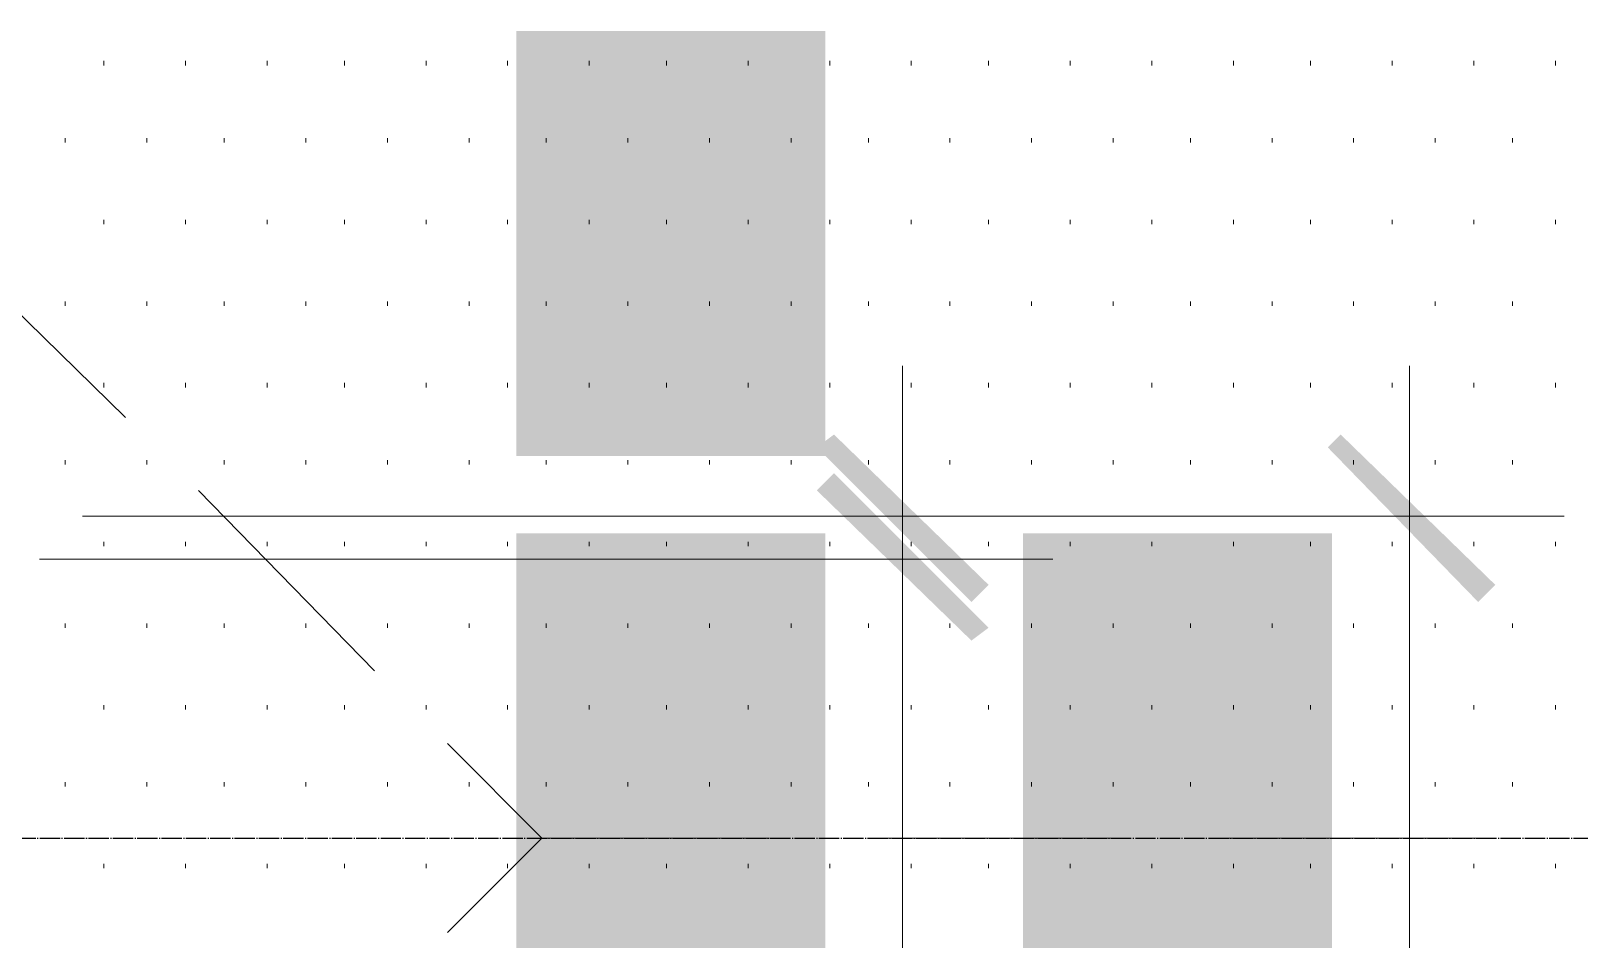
# Model space of a CAD drawing. Header units: millimetres. Extents: x -383313 to -161684, y -117025 to 99224.
# Drawn here: x -325019 to -323493, y -23681 to -22786 of the extents above; entities that cross this region are included whole.
import ezdxf

# ---------------------------------------------------------------- set-up
doc = ezdxf.new("R2010")
doc.units = ezdxf.units.MM
doc.header["$MEASUREMENT"] = 0
doc.linetypes.add('PS-GOST2.303 5', pattern=[24, 20, -1.5, 1, -1.5])
for name, color, linetype in [('PDF_Geometry', 7, 'Continuous'), ('PDF_Solid Fills', 7, 'Continuous'), ('PS_Оси', 5, 'PS-GOST2.303 5')]:
    doc.layers.add(name, color=color, linetype=linetype)

# ---------------------------------------------------------------- blocks, each defined once
blk = doc.blocks.new('A$Cf5759c35')
at = {"layer": 'PDF_Solid Fills'}
for points in [[(33946.9, -4627), (33946.9, -4627), (33946.9, -4652.4), (33951.2, -4656.7), (33951.2, -4660.9), (33955.4, -4669.4), (33959.6, -4673.6), (33959.6, -4673.6), (33963.9, -4677.8), (33972.3, -4682.1), (33972.3, -4627), (33972.3, -4627), (33972.3, -4618.6), (33972.3, -4614.3), (33976.6, -4605.9), (33980.8, -4601.6), (33985, -4597.4), (33993.5, -4593.2), (33993.5, -4593.2), (33997.7, -4588.9), (34002, -4588.9), (34006.2, -4584.7), (34010.4, -4584.7), (34014.7, -4584.7), (34023.1, -4580.5), (34031.6, -4580.5), (34035.8, -4580.5), (34044.3, -4580.5), (34052.8, -4580.5), (34065.5, -4580.5), (34073.9, -4580.5), (34073.9, -4580.5), (34086.6, -4580.5), (34095.1, -4580.5), (34103.6, -4580.5), (34112, -4580.5), (34116.3, -4580.5), (34124.7, -4580.5), (34133.2, -4584.7), (34137.4, -4584.7), (34141.7, -4584.7), (34145.9, -4588.9), (34150.1, -4588.9), (34154.4, -4593.2), (34158.6, -4593.2), (34162.8, -4597.4), (34167.1, -4605.9), (34171.3, -4610.1), (34175.5, -4614.3), (34175.5, -4622.8), (34175.5, -4627), (34179.8, -4682.1), (34184, -4677.8), (34188.2, -4673.6), (34192.5, -4669.4), (34192.5, -4660.9), (34196.7, -4656.7), (34196.7, -4648.2), (34200.9, -4644), (34200.9, -4635.5), (34200.9, -4627), (34200.9, -4627), (34200.9, -4618.6), (34200.9, -4614.3), (34196.7, -4605.9), (34196.7, -4601.6), (34192.5, -4593.2), (34188.2, -4588.9), (34188.2, -4584.7), (34184, -4580.5), (34179.8, -4576.2), (34175.5, -4572), (34171.3, -4567.8), (34162.8, -4563.5), (34158.6, -4563.5), (34150.1, -4559.3), (34145.9, -4555.1), (34141.7, -4555.1), (34137.4, -4555.1), (34133.2, -4550.8), (34124.7, -4550.8), (34120.5, -4550.8), (34112, -4550.8), (34103.6, -4546.6), (34099.3, -4546.6), (34090.9, -4546.6), (34082.4, -4546.6), (34073.9, -4546.6), (34069.7, -4546.6), (34061.2, -4546.6), (34052.8, -4546.6), (34044.3, -4546.6), (34040.1, -4546.6), (34031.6, -4550.8), (34027.4, -4550.8), (34018.9, -4550.8), (34014.7, -4550.8), (34006.2, -4555.1), (34002, -4555.1), (33993.5, -4559.3), (33989.3, -4563.5), (33980.8, -4563.5), (33976.6, -4567.8), (33976.6, -4567.8), (33972.3, -4572), (33968.1, -4576.2), (33959.6, -4580.5), (33955.4, -4588.9), (33955.4, -4593.2), (33951.2, -4593.2), (33951.2, -4601.6), (33946.9, -4605.9), (33946.9, -4614.3), (33946.9, -4622.8)], [(33972.3, -4682.1), (33976.6, -4686.3), (33980.8, -4690.5), (33989.3, -4694.8), (33993.5, -4699), (34002, -4699), (34002, -4703.2), (34010.4, -4703.2), (34014.7, -4703.2), (34023.1, -4707.5), (34027.4, -4707.5), (34035.8, -4707.5), (34040.1, -4707.5), (34048.5, -4707.5), (34057, -4707.5), (34065.5, -4711.7), (34073.9, -4711.7), (34078.2, -4711.7), (34086.6, -4711.7), (34095.1, -4707.5), (34103.6, -4707.5), (34112, -4707.5), (34120.5, -4707.5), (34124.7, -4707.5), (34133.2, -4703.2), (34137.4, -4703.2), (34145.9, -4699), (34150.1, -4699), (34154.4, -4694.8), (34162.8, -4694.8), (34167.1, -4690.5), (34171.3, -4686.3), (34175.5, -4686.3), (34179.8, -4682.1), (34175.5, -4627), (34175.5, -4631.3), (34175.5, -4635.5), (34171.3, -4644), (34171.3, -4648.2), (34167.1, -4652.4), (34162.8, -4660.9), (34154.4, -4665.1), (34154.4, -4665.1), (34150.1, -4665.1), (34145.9, -4669.4), (34141.7, -4669.4), (34137.4, -4673.6), (34129, -4673.6), (34124.7, -4673.6), (34116.3, -4677.8), (34107.8, -4677.8), (34099.3, -4677.8), (34090.9, -4677.8), (34082.4, -4677.8), (34073.9, -4677.8), (34065.5, -4677.8), (34057, -4677.8), (34048.5, -4677.8), (34040.1, -4677.8), (34031.6, -4677.8), (34027.4, -4673.6), (34018.9, -4673.6), (34014.7, -4673.6), (34006.2, -4669.4), (34002, -4669.4), (33997.7, -4665.1), (33993.5, -4665.1), (33989.3, -4660.9), (33985, -4656.7), (33980.8, -4652.4), (33976.6, -4648.2), (33972.3, -4644), (33972.3, -4635.5), (33972.3, -4627)], [(33946.9, -4775.2), (33946.9, -4800.6), (34107.8, -4914.9), (34137.4, -4914.9), (34137.4, -4804.8), (34196.7, -4804.8), (34196.7, -4775.2), (34137.4, -4775.2), (34137.4, -4741.3), (34107.8, -4741.3), (34107.8, -4775.2), (34107.8, -4885.3), (33997.7, -4804.8)], [(33946.9, -4775.2), (33997.7, -4804.8), (34107.8, -4804.8), (34107.8, -4885.3), (34107.8, -4775.2)], [(33946.9, -5118.1), (33946.9, -5118.1), (33946.9, -5143.5), (33951.2, -5147.7), (33951.2, -5152), (33955.4, -5160.4), (33959.6, -5164.7), (33959.6, -5164.7), (33963.9, -5168.9), (33972.3, -5173.1), (33972.3, -5118.1), (33972.3, -5118.1), (33972.3, -5109.6), (33972.3, -5105.4), (33976.6, -5096.9), (33980.8, -5092.7), (33985, -5088.5), (33993.5, -5084.2), (33993.5, -5084.2), (33997.7, -5080), (34002, -5080), (34006.2, -5075.8), (34010.4, -5075.8), (34014.7, -5075.8), (34023.1, -5071.5), (34031.6, -5071.5), (34035.8, -5071.5), (34044.3, -5071.5), (34052.8, -5071.5), (34065.5, -5071.5), (34073.9, -5071.5), (34073.9, -5071.5), (34086.6, -5071.5), (34095.1, -5071.5), (34103.6, -5071.5), (34112, -5071.5), (34116.3, -5071.5), (34124.7, -5071.5), (34133.2, -5075.8), (34137.4, -5075.8), (34141.7, -5075.8), (34145.9, -5080), (34150.1, -5080), (34154.4, -5084.2), (34158.6, -5084.2), (34162.8, -5088.5), (34167.1, -5096.9), (34171.3, -5101.2), (34175.5, -5105.4), (34175.5, -5113.9), (34175.5, -5118.1), (34179.8, -5173.1), (34184, -5168.9), (34188.2, -5164.7), (34192.5, -5160.4), (34192.5, -5152), (34196.7, -5147.7), (34196.7, -5139.3), (34200.9, -5135), (34200.9, -5126.6), (34200.9, -5118.1), (34200.9, -5118.1), (34200.9, -5109.6), (34200.9, -5105.4), (34196.7, -5096.9), (34196.7, -5092.7), (34192.5, -5084.2), (34188.2, -5080), (34188.2, -5075.8), (34184, -5071.5), (34179.8, -5067.3), (34175.5, -5063.1), (34171.3, -5058.8), (34162.8, -5054.6), (34158.6, -5054.6), (34150.1, -5050.4), (34145.9, -5046.1), (34141.7, -5046.1), (34137.4, -5046.1), (34133.2, -5041.9), (34124.7, -5041.9), (34120.5, -5041.9), (34112, -5041.9), (34103.6, -5037.7), (34099.3, -5037.7), (34090.9, -5037.7), (34082.4, -5037.7), (34073.9, -5037.7), (34069.7, -5037.7), (34061.2, -5037.7), (34052.8, -5037.7), (34044.3, -5037.7), (34040.1, -5037.7), (34031.6, -5041.9), (34027.4, -5041.9), (34018.9, -5041.9), (34014.7, -5041.9), (34006.2, -5046.1), (34002, -5046.1), (33993.5, -5050.4), (33989.3, -5054.6), (33980.8, -5054.6), (33976.6, -5058.8), (33976.6, -5058.8), (33972.3, -5063.1), (33968.1, -5067.3), (33959.6, -5071.5), (33955.4, -5080), (33955.4, -5084.2), (33951.2, -5084.2), (33951.2, -5092.7), (33946.9, -5096.9), (33946.9, -5105.4), (33946.9, -5113.9)], [(34446.5, -5118.1), (34446.5, -5118.1), (34446.5, -5143.5), (34450.7, -5147.7), (34450.7, -5152), (34454.9, -5160.4), (34459.2, -5164.7), (34459.2, -5164.7), (34463.4, -5168.9), (34471.9, -5173.1), (34471.9, -5118.1), (34471.9, -5118.1), (34471.9, -5109.6), (34471.9, -5105.4), (34476.1, -5096.9), (34480.3, -5092.7), (34484.6, -5088.5), (34493, -5084.2), (34493, -5084.2), (34497.3, -5080), (34501.5, -5080), (34505.7, -5075.8), (34510, -5075.8), (34514.2, -5075.8), (34522.7, -5071.5), (34531.1, -5071.5), (34535.4, -5071.5), (34543.8, -5071.5), (34552.3, -5071.5), (34565, -5071.5), (34573.5, -5071.5), (34573.5, -5071.5), (34586.2, -5071.5), (34594.6, -5071.5), (34603.1, -5071.5), (34611.6, -5071.5), (34615.8, -5071.5), (34624.3, -5071.5), (34632.7, -5075.8), (34637, -5075.8), (34641.2, -5075.8), (34645.4, -5080), (34649.7, -5080), (34653.9, -5084.2), (34658.1, -5084.2), (34662.4, -5088.5), (34666.6, -5096.9), (34670.8, -5101.2), (34675.1, -5105.4), (34675.1, -5113.9), (34675.1, -5118.1), (34679.3, -5173.1), (34683.5, -5168.9), (34687.8, -5164.7), (34692, -5160.4), (34692, -5152), (34696.2, -5147.7), (34696.2, -5139.3), (34700.5, -5135), (34700.5, -5126.6), (34700.5, -5118.1), (34700.5, -5118.1), (34700.5, -5109.6), (34700.5, -5105.4), (34696.2, -5096.9), (34696.2, -5092.7), (34692, -5084.2), (34687.8, -5080), (34687.8, -5075.8), (34683.5, -5071.5), (34679.3, -5067.3), (34675.1, -5063.1), (34670.8, -5058.8), (34662.4, -5054.6), (34658.1, -5054.6), (34649.7, -5050.4), (34645.4, -5046.1), (34641.2, -5046.1), (34637, -5046.1), (34632.7, -5041.9), (34624.3, -5041.9), (34620, -5041.9), (34611.6, -5041.9), (34603.1, -5037.7), (34598.9, -5037.7), (34590.4, -5037.7), (34581.9, -5037.7), (34573.5, -5037.7), (34569.2, -5037.7), (34560.8, -5037.7), (34552.3, -5037.7), (34543.8, -5037.7), (34539.6, -5037.7), (34531.1, -5041.9), (34526.9, -5041.9), (34518.4, -5041.9), (34514.2, -5041.9), (34505.7, -5046.1), (34501.5, -5046.1), (34493, -5050.4), (34488.8, -5054.6), (34480.3, -5054.6), (34476.1, -5058.8), (34476.1, -5058.8), (34471.9, -5063.1), (34467.6, -5067.3), (34459.2, -5071.5), (34454.9, -5080), (34454.9, -5084.2), (34450.7, -5084.2), (34450.7, -5092.7), (34446.5, -5096.9), (34446.5, -5105.4), (34446.5, -5113.9)], [(33972.3, -5173.1), (33976.6, -5177.4), (33980.8, -5181.6), (33989.3, -5185.8), (33993.5, -5190.1), (34002, -5190.1), (34002, -5194.3), (34010.4, -5194.3), (34014.7, -5194.3), (34023.1, -5198.5), (34027.4, -5198.5), (34035.8, -5198.5), (34040.1, -5198.5), (34048.5, -5198.5), (34057, -5198.5), (34065.5, -5202.8), (34073.9, -5202.8), (34078.2, -5202.8), (34086.6, -5202.8), (34095.1, -5198.5), (34103.6, -5198.5), (34112, -5198.5), (34120.5, -5198.5), (34124.7, -5198.5), (34133.2, -5194.3), (34137.4, -5194.3), (34145.9, -5190.1), (34150.1, -5190.1), (34154.4, -5185.8), (34162.8, -5185.8), (34167.1, -5181.6), (34171.3, -5177.4), (34175.5, -5177.4), (34179.8, -5173.1), (34175.5, -5118.1), (34175.5, -5122.3), (34175.5, -5126.6), (34171.3, -5135), (34171.3, -5139.3), (34167.1, -5143.5), (34162.8, -5152), (34154.4, -5156.2), (34154.4, -5156.2), (34150.1, -5156.2), (34145.9, -5160.4), (34141.7, -5160.4), (34137.4, -5164.7), (34129, -5164.7), (34124.7, -5164.7), (34116.3, -5168.9), (34107.8, -5168.9), (34099.3, -5168.9), (34090.9, -5168.9), (34082.4, -5168.9), (34073.9, -5168.9), (34065.5, -5168.9), (34057, -5168.9), (34048.5, -5168.9), (34040.1, -5168.9), (34031.6, -5168.9), (34027.4, -5164.7), (34018.9, -5164.7), (34014.7, -5164.7), (34006.2, -5160.4), (34002, -5160.4), (33997.7, -5156.2), (33993.5, -5156.2), (33989.3, -5152), (33985, -5147.7), (33980.8, -5143.5), (33976.6, -5139.3), (33972.3, -5135), (33972.3, -5126.6), (33972.3, -5118.1)], [(34471.9, -5173.1), (34476.1, -5177.4), (34480.3, -5181.6), (34488.8, -5185.8), (34493, -5190.1), (34501.5, -5190.1), (34501.5, -5194.3), (34510, -5194.3), (34514.2, -5194.3), (34522.7, -5198.5), (34526.9, -5198.5), (34535.4, -5198.5), (34539.6, -5198.5), (34548.1, -5198.5), (34556.5, -5198.5), (34565, -5202.8), (34573.5, -5202.8), (34577.7, -5202.8), (34586.2, -5202.8), (34594.6, -5198.5), (34603.1, -5198.5), (34611.6, -5198.5), (34620, -5198.5), (34624.3, -5198.5), (34632.7, -5194.3), (34637, -5194.3), (34645.4, -5190.1), (34649.7, -5190.1), (34653.9, -5185.8), (34662.4, -5185.8), (34666.6, -5181.6), (34670.8, -5177.4), (34675.1, -5177.4), (34679.3, -5173.1), (34675.1, -5118.1), (34675.1, -5122.3), (34675.1, -5126.6), (34670.8, -5135), (34670.8, -5139.3), (34666.6, -5143.5), (34662.4, -5152), (34653.9, -5156.2), (34653.9, -5156.2), (34649.7, -5156.2), (34645.4, -5160.4), (34641.2, -5160.4), (34637, -5164.7), (34628.5, -5164.7), (34624.3, -5164.7), (34615.8, -5168.9), (34607.3, -5168.9), (34598.9, -5168.9), (34590.4, -5168.9), (34581.9, -5168.9), (34573.5, -5168.9), (34565, -5168.9), (34556.5, -5168.9), (34548.1, -5168.9), (34539.6, -5168.9), (34531.1, -5168.9), (34526.9, -5164.7), (34518.4, -5164.7), (34514.2, -5164.7), (34505.7, -5160.4), (34501.5, -5160.4), (34497.3, -5156.2), (34493, -5156.2), (34488.8, -5152), (34484.6, -5147.7), (34480.3, -5143.5), (34476.1, -5139.3), (34471.9, -5135), (34471.9, -5126.6), (34471.9, -5118.1)], [(34052.8, -5253.6), (34057, -5317.1), (34057, -5308.6), (34061.2, -5300.1), (34061.2, -5291.7), (34065.5, -5287.4), (34069.7, -5283.2), (34073.9, -5279), (34078.2, -5274.7), (34082.4, -5270.5), (34086.6, -5266.3), (34095.1, -5266.3), (34099.3, -5262), (34107.8, -5262), (34116.3, -5262), (34116.3, -5262), (34120.5, -5262), (34129, -5262), (34137.4, -5266.3), (34141.7, -5266.3), (34150.1, -5270.5), (34154.4, -5274.7), (34158.6, -5279), (34158.6, -5279), (34167.1, -5283.2), (34167.1, -5291.7), (34171.3, -5295.9), (34175.5, -5300.1), (34175.5, -5308.6), (34175.5, -5317.1), (34175.5, -5253.6), (34171.3, -5249.3), (34171.3, -5249.3), (34162.8, -5245.1), (34158.6, -5240.9), (34154.4, -5236.6), (34145.9, -5236.6), (34141.7, -5232.4), (34133.2, -5232.4), (34124.7, -5232.4), (34120.5, -5228.2), (34112, -5228.2), (34107.8, -5228.2), (34103.6, -5232.4), (34095.1, -5232.4), (34086.6, -5232.4), (34082.4, -5236.6), (34073.9, -5236.6), (34069.7, -5240.9), (34065.5, -5245.1), (34057, -5249.3)], [(34573.5, -5253.6), (34573.5, -5312.8), (34573.5, -5308.6), (34577.7, -5300.1), (34577.7, -5295.9), (34581.9, -5287.4), (34581.9, -5283.2), (34586.2, -5279), (34590.4, -5274.7), (34598.9, -5270.5), (34603.1, -5266.3), (34607.3, -5266.3), (34615.8, -5266.3), (34624.3, -5266.3), (34624.3, -5266.3), (34628.5, -5266.3), (34637, -5266.3), (34645.4, -5266.3), (34649.7, -5270.5), (34653.9, -5274.7), (34662.4, -5279), (34666.6, -5283.2), (34666.6, -5291.7), (34670.8, -5295.9), (34675.1, -5300.1), (34675.1, -5308.6), (34675.1, -5317.1), (34675.1, -5376.3), (34679.3, -5372.1), (34683.5, -5367.9), (34687.8, -5363.6), (34692, -5355.2), (34696.2, -5350.9), (34696.2, -5342.5), (34696.2, -5338.2), (34700.5, -5329.8), (34700.5, -5325.5), (34700.5, -5317.1), (34700.5, -5312.8), (34700.5, -5304.4), (34700.5, -5295.9), (34696.2, -5291.7), (34696.2, -5283.2), (34692, -5279), (34687.8, -5270.5), (34687.8, -5266.3), (34683.5, -5262), (34679.3, -5257.8), (34675.1, -5253.6), (34670.8, -5249.3), (34666.6, -5245.1), (34662.4, -5240.9), (34653.9, -5240.9), (34649.7, -5236.6), (34641.2, -5232.4), (34637, -5232.4), (34628.5, -5232.4), (34624.3, -5232.4), (34620, -5232.4), (34611.6, -5232.4), (34607.3, -5232.4), (34598.9, -5236.6), (34594.6, -5236.6), (34586.2, -5240.9), (34581.9, -5245.1), (34581.9, -5245.1), (34577.7, -5249.3)], [(33951.2, -5240.9), (33951.2, -5367.9), (34078.2, -5389), (34082.4, -5359.4), (34078.2, -5359.4), (34073.9, -5355.2), (34069.7, -5346.7), (34065.5, -5342.5), (34065.5, -5342.5), (34061.2, -5338.2), (34061.2, -5329.8), (34057, -5321.3), (34057, -5317.1), (34052.8, -5253.6), (34052.8, -5253.6), (34048.5, -5257.8), (34048.5, -5355.2), (33980.8, -5342.5), (33980.8, -5240.9)], [(34446.5, -5317.1), (34446.5, -5338.2), (34450.7, -5342.5), (34450.7, -5350.9), (34454.9, -5355.2), (34459.2, -5363.6), (34463.4, -5367.9), (34463.4, -5367.9), (34467.6, -5372.1), (34471.9, -5317.1), (34471.9, -5312.8), (34471.9, -5304.4), (34476.1, -5295.9), (34476.1, -5291.7), (34480.3, -5287.4), (34484.6, -5283.2), (34488.8, -5279), (34497.3, -5279), (34501.5, -5274.7), (34510, -5274.7), (34514.2, -5274.7), (34518.4, -5274.7), (34526.9, -5279), (34531.1, -5283.2), (34535.4, -5287.4), (34539.6, -5291.7), (34543.8, -5291.7), (34543.8, -5300.1), (34548.1, -5304.4), (34548.1, -5312.8), (34552.3, -5321.3), (34552.3, -5325.5), (34552.3, -5266.3), (34548.1, -5262), (34543.8, -5257.8), (34539.6, -5253.6), (34535.4, -5249.3), (34531.1, -5249.3), (34522.7, -5245.1), (34518.4, -5245.1), (34510, -5245.1), (34505.7, -5245.1), (34497.3, -5245.1), (34488.8, -5249.3), (34484.6, -5249.3), (34476.1, -5253.6), (34476.1, -5253.6), (34471.9, -5257.8), (34467.6, -5262), (34463.4, -5266.3), (34459.2, -5274.7), (34454.9, -5279), (34450.7, -5283.2), (34450.7, -5291.7), (34446.5, -5295.9), (34446.5, -5304.4), (34446.5, -5308.6)], [(34031.6, -5308.6), (34031.6, -5308.6), (34031.6, -5321.3), (34035.8, -5329.8), (34035.8, -5338.2), (34040.1, -5342.5), (34044.3, -5346.7), (34048.5, -5355.2), (34048.5, -5257.8), (34044.3, -5262), (34040.1, -5270.5), (34035.8, -5274.7), (34035.8, -5279), (34031.6, -5287.4), (34031.6, -5291.7), (34031.6, -5300.1)], [(34129, -5363.6), (34133.2, -5397.5), (34133.2, -5393.3), (34150.1, -5393.3), (34154.4, -5389), (34162.8, -5389), (34167.1, -5384.8), (34171.3, -5380.6), (34175.5, -5376.3), (34179.8, -5372.1), (34184, -5367.9), (34188.2, -5363.6), (34192.5, -5355.2), (34196.7, -5350.9), (34196.7, -5342.5), (34196.7, -5338.2), (34200.9, -5329.8), (34200.9, -5321.3), (34200.9, -5317.1), (34200.9, -5312.8), (34200.9, -5308.6), (34200.9, -5300.1), (34196.7, -5291.7), (34196.7, -5287.4), (34192.5, -5279), (34192.5, -5274.7), (34188.2, -5270.5), (34184, -5262), (34179.8, -5257.8), (34175.5, -5253.6), (34175.5, -5317.1), (34175.5, -5317.1), (34175.5, -5321.3), (34175.5, -5329.8), (34171.3, -5334), (34167.1, -5342.5), (34162.8, -5346.7), (34158.6, -5350.9), (34154.4, -5355.2), (34150.1, -5355.2), (34141.7, -5359.4), (34137.4, -5363.6)], [(34552.3, -5329.8), (34577.7, -5334), (34577.7, -5334), (34577.7, -5325.5), (34573.5, -5321.3), (34573.5, -5312.8), (34573.5, -5253.6), (34569.2, -5257.8), (34565, -5266.3), (34560.8, -5270.5), (34560.8, -5279), (34556.5, -5270.5), (34552.3, -5266.3), (34552.3, -5325.5)], [(34467.6, -5372.1), (34471.9, -5376.3), (34476.1, -5380.6), (34484.6, -5384.8), (34488.8, -5384.8), (34497.3, -5389), (34501.5, -5389), (34510, -5393.3), (34514.2, -5363.6), (34510, -5359.4), (34505.7, -5359.4), (34497.3, -5355.2), (34493, -5355.2), (34484.6, -5350.9), (34480.3, -5346.7), (34480.3, -5342.5), (34476.1, -5338.2), (34471.9, -5329.8), (34471.9, -5325.5), (34471.9, -5317.1)], [(34624.3, -5363.6), (34628.5, -5397.5), (34632.7, -5393.3), (34645.4, -5393.3), (34653.9, -5389), (34658.1, -5389), (34666.6, -5384.8), (34670.8, -5380.6), (34675.1, -5376.3), (34675.1, -5317.1), (34675.1, -5321.3), (34675.1, -5329.8), (34670.8, -5334), (34666.6, -5342.5), (34662.4, -5346.7), (34662.4, -5346.7), (34658.1, -5350.9), (34653.9, -5355.2), (34649.7, -5359.4), (34641.2, -5359.4), (34632.7, -5363.6)]]:
    blk.add_hatch(color=8, dxfattribs=at).paths.add_polyline_path(points)
at = {"layer": 'PDF_Geometry', "color": 8, "lineweight": 9}
for points in [[(33515.1, -4555.1), (33515.1, -4550.8)], [(33595.6, -4555.1), (33595.6, -4550.8)], [(33676, -4555.1), (33676, -4550.8)], [(33752.2, -4555.1), (33752.2, -4550.8)], [(33832.6, -4555.1), (33832.6, -4550.8)], [(33913.1, -4555.1), (33913.1, -4550.8)], [(33993.5, -4555.1), (33993.5, -4550.8)], [(34069.7, -4555.1), (34069.7, -4550.8)], [(34150.1, -4555.1), (34150.1, -4550.8)], [(34230.6, -4555.1), (34230.6, -4550.8)], [(34311, -4555.1), (34311, -4550.8)], [(34387.2, -4555.1), (34387.2, -4550.8)], [(34467.6, -4555.1), (34467.6, -4550.8)], [(34548.1, -4555.1), (34548.1, -4550.8)], [(34628.5, -4555.1), (34628.5, -4550.8)], [(34704.7, -4555.1), (34704.7, -4550.8)], [(34785.1, -4555.1), (34785.1, -4550.8)], [(34865.6, -4555.1), (34865.6, -4550.8)], [(34946, -4555.1), (34946, -4550.8)], [(33477, -4631.3), (33477, -4627)], [(33557.5, -4631.3), (33557.5, -4627)], [(33633.7, -4631.3), (33633.7, -4627)], [(33714.1, -4631.3), (33714.1, -4627)], [(33794.5, -4631.3), (33794.5, -4627)], [(33875, -4631.3), (33875, -4627)], [(33951.2, -4631.3), (33951.2, -4627)], [(34031.6, -4631.3), (34031.6, -4627)], [(34112, -4631.3), (34112, -4627)], [(34192.5, -4631.3), (34192.5, -4627)], [(34268.7, -4631.3), (34268.7, -4627)], [(34349.1, -4631.3), (34349.1, -4627)], [(34429.5, -4631.3), (34429.5, -4627)], [(34510, -4631.3), (34510, -4627)], [(34586.2, -4631.3), (34586.2, -4627)], [(34666.6, -4631.3), (34666.6, -4627)], [(34747, -4631.3), (34747, -4627)], [(34827.5, -4631.3), (34827.5, -4627)], [(34903.7, -4631.3), (34903.7, -4627)], [(33515.1, -4711.7), (33515.1, -4707.5)], [(33595.6, -4711.7), (33595.6, -4707.5)], [(33676, -4711.7), (33676, -4707.5)], [(33752.2, -4711.7), (33752.2, -4707.5)], [(33832.6, -4711.7), (33832.6, -4707.5)], [(33913.1, -4711.7), (33913.1, -4707.5)], [(33993.5, -4711.7), (33993.5, -4707.5)], [(34069.7, -4711.7), (34069.7, -4707.5)], [(34150.1, -4711.7), (34150.1, -4707.5)], [(34230.6, -4711.7), (34230.6, -4707.5)], [(34311, -4711.7), (34311, -4707.5)], [(34387.2, -4711.7), (34387.2, -4707.5)], [(34467.6, -4711.7), (34467.6, -4707.5)], [(34548.1, -4711.7), (34548.1, -4707.5)], [(34628.5, -4711.7), (34628.5, -4707.5)], [(34704.7, -4711.7), (34704.7, -4707.5)], [(34785.1, -4711.7), (34785.1, -4707.5)], [(34865.6, -4711.7), (34865.6, -4707.5)], [(34946, -4711.7), (34946, -4707.5)], [(33477, -4792.1), (33477, -4787.9)], [(33557.5, -4792.1), (33557.5, -4787.9)], [(33633.7, -4792.1), (33633.7, -4787.9)], [(33714.1, -4792.1), (33714.1, -4787.9)], [(33794.5, -4792.1), (33794.5, -4787.9)], [(33875, -4792.1), (33875, -4787.9)], [(33951.2, -4792.1), (33951.2, -4787.9)], [(34031.6, -4792.1), (34031.6, -4787.9)], [(34112, -4792.1), (34112, -4787.9)], [(34192.5, -4792.1), (34192.5, -4787.9)], [(34268.7, -4792.1), (34268.7, -4787.9)], [(34349.1, -4792.1), (34349.1, -4787.9)], [(34429.5, -4792.1), (34429.5, -4787.9)], [(34510, -4792.1), (34510, -4787.9)], [(34586.2, -4792.1), (34586.2, -4787.9)], [(34666.6, -4792.1), (34666.6, -4787.9)], [(34747, -4792.1), (34747, -4787.9)], [(34827.5, -4792.1), (34827.5, -4787.9)], [(34903.7, -4792.1), (34903.7, -4787.9)], [(33515.1, -4872.6), (33515.1, -4868.3)], [(33595.6, -4872.6), (33595.6, -4868.3)], [(33676, -4872.6), (33676, -4868.3)], [(33752.2, -4872.6), (33752.2, -4868.3)], [(33832.6, -4872.6), (33832.6, -4868.3)], [(33913.1, -4872.6), (33913.1, -4868.3)], [(33993.5, -4872.6), (33993.5, -4868.3)], [(34069.7, -4872.6), (34069.7, -4868.3)], [(34150.1, -4872.6), (34150.1, -4868.3)], [(34230.6, -4872.6), (34230.6, -4868.3)], [(34311, -4872.6), (34311, -4868.3)], [(34387.2, -4872.6), (34387.2, -4868.3)], [(34467.6, -4872.6), (34467.6, -4868.3)], [(34548.1, -4872.6), (34548.1, -4868.3)], [(34628.5, -4872.6), (34628.5, -4868.3)], [(34704.7, -4872.6), (34704.7, -4868.3)], [(34785.1, -4872.6), (34785.1, -4868.3)], [(34865.6, -4872.6), (34865.6, -4868.3)], [(34946, -4872.6), (34946, -4868.3)], [(33477, -4948.8), (33477, -4944.5)], [(33557.5, -4948.8), (33557.5, -4944.5)], [(33633.7, -4948.8), (33633.7, -4944.5)], [(33714.1, -4948.8), (33714.1, -4944.5)], [(33794.5, -4948.8), (33794.5, -4944.5)], [(33875, -4948.8), (33875, -4944.5)], [(33951.2, -4948.8), (33951.2, -4944.5)], [(34031.6, -4948.8), (34031.6, -4944.5)], [(34112, -4948.8), (34112, -4944.5)], [(34192.5, -4948.8), (34192.5, -4944.5)], [(34268.7, -4948.8), (34268.7, -4944.5)], [(34349.1, -4948.8), (34349.1, -4944.5)], [(34429.5, -4948.8), (34429.5, -4944.5)], [(34510, -4948.8), (34510, -4944.5)], [(34586.2, -4948.8), (34586.2, -4944.5)], [(34666.6, -4948.8), (34666.6, -4944.5)], [(34747, -4948.8), (34747, -4944.5)], [(34827.5, -4948.8), (34827.5, -4944.5)], [(34903.7, -4948.8), (34903.7, -4944.5)], [(33515.1, -5029.2), (33515.1, -5025)], [(33595.6, -5029.2), (33595.6, -5025)], [(33676, -5029.2), (33676, -5025)], [(33752.2, -5029.2), (33752.2, -5025)], [(33832.6, -5029.2), (33832.6, -5025)], [(33913.1, -5029.2), (33913.1, -5025)], [(33993.5, -5029.2), (33993.5, -5025)], [(34069.7, -5029.2), (34069.7, -5025)], [(34150.1, -5029.2), (34150.1, -5025)], [(34230.6, -5029.2), (34230.6, -5025)], [(34311, -5029.2), (34311, -5025)], [(34387.2, -5029.2), (34387.2, -5025)], [(34467.6, -5029.2), (34467.6, -5025)], [(34548.1, -5029.2), (34548.1, -5025)], [(34628.5, -5029.2), (34628.5, -5025)], [(34704.7, -5029.2), (34704.7, -5025)], [(34785.1, -5029.2), (34785.1, -5025)], [(34865.6, -5029.2), (34865.6, -5025)], [(34946, -5029.2), (34946, -5025)], [(33477, -5109.6), (33477, -5105.4)], [(33557.5, -5109.6), (33557.5, -5105.4)], [(33633.7, -5109.6), (33633.7, -5105.4)], [(33714.1, -5109.6), (33714.1, -5105.4)], [(33794.5, -5109.6), (33794.5, -5105.4)], [(33875, -5109.6), (33875, -5105.4)], [(33951.2, -5109.6), (33951.2, -5105.4)], [(34031.6, -5109.6), (34031.6, -5105.4)], [(34112, -5109.6), (34112, -5105.4)], [(34192.5, -5109.6), (34192.5, -5105.4)], [(34268.7, -5109.6), (34268.7, -5105.4)], [(34349.1, -5109.6), (34349.1, -5105.4)], [(34429.5, -5109.6), (34429.5, -5105.4)], [(34510, -5109.6), (34510, -5105.4)], [(34586.2, -5109.6), (34586.2, -5105.4)], [(34666.6, -5109.6), (34666.6, -5105.4)], [(34747, -5109.6), (34747, -5105.4)], [(34827.5, -5109.6), (34827.5, -5105.4)], [(34903.7, -5109.6), (34903.7, -5105.4)], [(33515.1, -5190.1), (33515.1, -5185.8)], [(33595.6, -5190.1), (33595.6, -5185.8)], [(33676, -5190.1), (33676, -5185.8)], [(33752.2, -5190.1), (33752.2, -5185.8)], [(33832.6, -5190.1), (33832.6, -5185.8)], [(33913.1, -5190.1), (33913.1, -5185.8)], [(33993.5, -5190.1), (33993.5, -5185.8)], [(34069.7, -5190.1), (34069.7, -5185.8)], [(34150.1, -5190.1), (34150.1, -5185.8)], [(34230.6, -5190.1), (34230.6, -5185.8)], [(34311, -5190.1), (34311, -5185.8)], [(34387.2, -5190.1), (34387.2, -5185.8)], [(34467.6, -5190.1), (34467.6, -5185.8)], [(34548.1, -5190.1), (34548.1, -5185.8)], [(34628.5, -5190.1), (34628.5, -5185.8)], [(34704.7, -5190.1), (34704.7, -5185.8)], [(34785.1, -5190.1), (34785.1, -5185.8)], [(34865.6, -5190.1), (34865.6, -5185.8)], [(34946, -5190.1), (34946, -5185.8)], [(33477, -5266.3), (33477, -5262)], [(33557.5, -5266.3), (33557.5, -5262)], [(33633.7, -5266.3), (33633.7, -5262)], [(33714.1, -5266.3), (33714.1, -5262)], [(33794.5, -5266.3), (33794.5, -5262)], [(33875, -5266.3), (33875, -5262)], [(33951.2, -5266.3), (33951.2, -5262)], [(34031.6, -5266.3), (34031.6, -5262)], [(34112, -5266.3), (34112, -5262)], [(34192.5, -5266.3), (34192.5, -5262)], [(34268.7, -5266.3), (34268.7, -5262)], [(34349.1, -5266.3), (34349.1, -5262)], [(34429.5, -5266.3), (34429.5, -5262)], [(34510, -5266.3), (34510, -5262)], [(34586.2, -5266.3), (34586.2, -5262)], [(34666.6, -5266.3), (34666.6, -5262)], [(34747, -5266.3), (34747, -5262)], [(34827.5, -5266.3), (34827.5, -5262)], [(34903.7, -5266.3), (34903.7, -5262)], [(33515.1, -5346.7), (33515.1, -5342.5)], [(33595.6, -5346.7), (33595.6, -5342.5)], [(33676, -5346.7), (33676, -5342.5)], [(33752.2, -5346.7), (33752.2, -5342.5)], [(33832.6, -5346.7), (33832.6, -5342.5)], [(33913.1, -5346.7), (33913.1, -5342.5)], [(33993.5, -5346.7), (33993.5, -5342.5)], [(34069.7, -5346.7), (34069.7, -5342.5)], [(34150.1, -5346.7), (34150.1, -5342.5)], [(34230.6, -5346.7), (34230.6, -5342.5)], [(34311, -5346.7), (34311, -5342.5)], [(34387.2, -5346.7), (34387.2, -5342.5)], [(34467.6, -5346.7), (34467.6, -5342.5)], [(34548.1, -5346.7), (34548.1, -5342.5)], [(34628.5, -5346.7), (34628.5, -5342.5)], [(34704.7, -5346.7), (34704.7, -5342.5)], [(34785.1, -5346.7), (34785.1, -5342.5)], [(34865.6, -5346.7), (34865.6, -5342.5)], [(34946, -5346.7), (34946, -5342.5)]]:
    blk.add_lwpolyline(points, dxfattribs=at)
at = {"layer": 'PDF_Geometry', "color": 8, "lineweight": 13}
for points in [[(33536.3, -4902.2), (33358.5, -4728.6)], [(34302.5, -5190.1), (34302.5, -5041.9), (34302.5, -4999.6), (34302.5, -4851.4)], [(34802.1, -5782.7), (34802.1, -4999.6), (34802.1, -4851.4)], [(34302.5, -5740.4), (34302.5, -5041.9), (34302.5, -4889.5)], [(33781.8, -5152), (33608.3, -4974.2)], [(34954.5, -4999.6), (33494, -4999.6), (34450.7, -4999.6)], [(33853.8, -5410.2), (33946.9, -5317.1), (33853.8, -5223.9)], [(33946.9, -5317.1), (34171.3, -5317.1)], [(34272.9, -5317.1), (34522.7, -5317.1)], [(34624.3, -5317.1), (34874, -5317.1)]]:
    blk.add_lwpolyline(points, dxfattribs=at)
blk.add_lwpolyline([(34450.7, -5041.9), (33451.6, -5041.9)], close=True, dxfattribs=at)
at = {"layer": 'PDF_Solid Fills', "color": 8, "lineweight": 13}
for points in [[(33921.5, -4940.3), (34226.3, -4940.3), (33921.5, -4521.2)], [(34226.3, -4940.3), (33921.5, -4521.2), (34226.3, -4521.2)], [(34234.8, -4919.1), (34217.9, -4931.8), (34387.2, -5067.3)], [(34734.3, -4919.1), (34721.6, -4931.8), (34886.7, -5067.3)], [(34217.9, -4931.8), (34387.2, -5067.3), (34370.3, -5084.2)], [(34721.6, -4931.8), (34886.7, -5067.3), (34869.8, -5084.2)], [(34387.2, -5109.6), (34217.9, -4974.2), (34234.8, -4957.2)], [(34234.8, -4957.2), (34217.9, -4974.2), (34387.2, -5109.6)], [(34370.3, -5122.3), (34387.2, -5109.6), (34217.9, -4974.2)], [(34217.9, -4974.2), (34387.2, -5109.6), (34370.3, -5122.3)], [(33921.5, -5617.6), (34226.3, -5617.6), (33921.5, -5016.5)], [(34226.3, -5617.6), (33921.5, -5016.5), (34226.3, -5016.5)], [(34421.1, -5617.6), (34725.9, -5617.6), (34421.1, -5016.5)], [(34725.9, -5617.6), (34421.1, -5016.5), (34725.9, -5016.5)]]:
    blk.add_solid(points, dxfattribs=at)

msp = doc.modelspace()

# ---------------------------------------------------------------- linework, layer by layer
at = {"layer": 'PS_Оси'}
msp.add_lwpolyline([(-344361.65008, -23582.0977), (-340514.05882, -23582.0977), (-335514.05882, -23582.0977), (-330514.05882, -23582.0977), (-325514.05882, -23582.0977), (-320514.05882, -23582.0977), (-316483.98892, -23582.0977)], dxfattribs=at)

# ---------------------------------------------------------------- block references
at = {"ltscale": 100}
msp.add_blockref('A$Cf5759c35', (-358461.97282, -18264.93104), dxfattribs=at)

doc.saveas('drawing.dxf')
